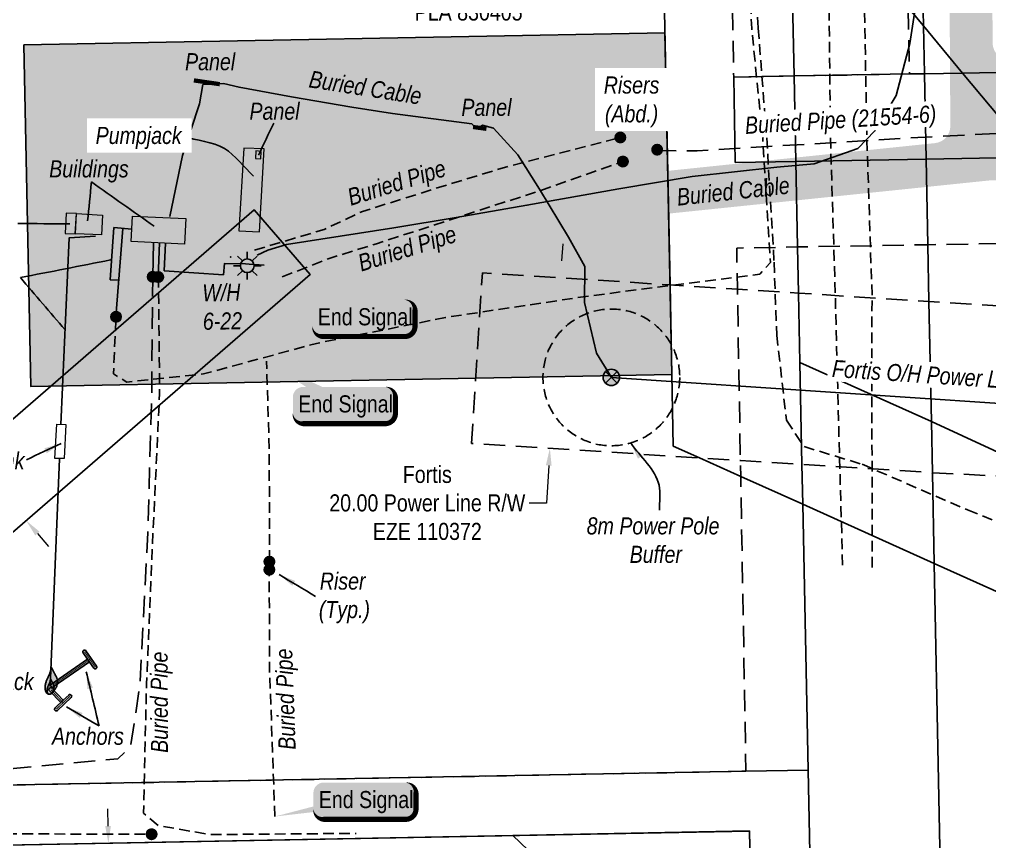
# Model space of a CAD drawing. Extents: x 586920 to 597578, y 5899013 to 5902730.
# Drawn here: x 596276 to 596843, y 5899447 to 5899928 of the extents above; entities that cross this region are included whole.
import ezdxf

# ---------------------------------------------------------------- set-up
doc = ezdxf.new("R2010")
doc.units = 0
doc.header["$LTSCALE"] = 5
doc.header["$PDSIZE"] = 0.5
for name, pattern in [('foc-ACCESSROAD', [3.75, 2.5, -1.25]), ('foc-FLOWLINE', [3.75, 2.5, -1.25]), ('foc-TIELINE', [1.875, 1.25, -0.625]), ('UG_PIPE', [1.875, 1.25, -0.625])]:
    doc.linetypes.add(name, pattern=pattern)
doc.layers.get('Defpoints').update_dxf_attribs({"color": 9})
for name, color, linetype in [('AS-CABLE', 224, 'foc-CABLE'), ('AS-PIPE-AG', 44, 'Continuous'), ('AS-PIPE-UG', 44, 'UG_PIPE'), ('AS-PIPE-UG RED', 10, 'UG_PIPE'), ('AS-PIPE-UG-T', 44, 'Continuous'), ('AS-POWER', 104, 'foc-POWER'), ('AS-POWER-EXISTING-ANC', 72, 'Continuous'), ('AS-POWER-EXISTING-PP', 72, 'Continuous'), ('AS-POWER-T', 104, 'Continuous'), ('AS-ROADS', 254, 'Continuous'), ('AS-SYMBOL', 7, 'Continuous'), ('AS-TELEPHONE', 224, 'foc-TEL'), ('AS-TELEPHONE-T', 224, 'Continuous'), ('C-RW', 13, 'Continuous'), ('C-WS', 13, 'foc-ACCESSROAD'), ('C-WS-S', 13, 'Continuous'), ('F-EZE', 190, 'foc-FLOWLINE'), ('F-RW', 190, 'Continuous'), ('P-BUFFER-PURPLE', 187, 'foc-TIELINE'), ('P-BUFFER-PURPLE-T', 187, 'Continuous'), ('P-WORKAREA', 113, 'Continuous'), ('P-WORKAREA-H', 111, 'Continuous')]:
    doc.layers.add(name, color=color, linetype=linetype)
for name, color, linetype, lineweight in [('AS-GENERAL', 48, 'Continuous', 18), ('C-RW-T', 13, 'Continuous', 9), ('C-WS-T', 13, 'Continuous', 9), ('F-EZE-T', 190, 'Continuous', 9), ('F-RW-T', 190, 'Continuous', 9), ('T-TEXT', 48, 'Continuous', 18)]:
    doc.layers.add(name, color=color, linetype=linetype, lineweight=lineweight)
doc.layers.add('oil_and_gas_wells_pt', color=7, linetype='Continuous', plot=False)
doc.styles.add('80', font='ARIALN.TTF', dxfattribs={"height": 10})
doc.styles.add('80CG', font='ARIALN.TTF', dxfattribs={"height": 10})
doc.styles.add('80L', font='ARIALN.TTF', dxfattribs={"height": 10})
doc.styles.add('foc-LtypeFont', font='ARIALN.TTF', dxfattribs={"height": 7.35})
doc.styles.add('MtXpl_Arial_Narrow', font='ARIALNI.TTF')
doc.linetypes.add('foc-CABLE', pattern='A,2,-1,["C",foc-LtypeFont,S=0.2,R=0,X=-0.625,Y=-0.75],-1.24,8', length=12.24)
doc.linetypes.add('foc-POWER', pattern='A,6,-1,["P",foc-LtypeFont,S=0.2,R=0,X=-0.625,Y=-0.75],-1.24,4', length=12.24)
doc.linetypes.add('foc-TEL', pattern='A,2,-1,["T",foc-LtypeFont,S=0.2,R=0,X=-0.425,Y=-0.75],-1.24,8', length=12.24)
doc.dimstyles.new('Compass 5 000', dxfattribs={"dimscale": 5, "dimtxt": 9, "dimasz": 2, "dimexe": 0.2, "dimexo": 0.0625, "dimgap": 0.5, "dimtad": 0, "dimtih": 1, "dimtoh": 1, "dimzin": 0, "dimdsep": 46, "dimtxsty": '80CG', "dimcen": 0.1, "dimse1": 1, "dimse2": 1, "dimclrd": 256, "dimclrt": 256, "dimaunit": 1, "dimadec": 4, "dimazin": 0, "dimtfac": 0.06, "dimtofl": 0, "dimtmove": 0, "dimatfit": 1, "dimfxl": 0.2, "dimtolj": 1, "dimtzin": 0, "dimlwd": -1, "dimarcsym": 0})

# ---------------------------------------------------------------- blocks, each defined once
blk = doc.blocks.new('*D519')
at = {"layer": 'C-RW-T', "transparency": 16777216}
for p, q in [((596233.55, 5899688.29), (596223.55, 5899688.29)), ((596240.49, 5899680.28), (596233.55, 5899688.29)), ((596286.35, 5899627.4), (596292.9, 5899619.84))]:
    blk.add_line(p, q, dxfattribs=at)
for points in [[(596241.75, 5899681.38), (596239.23, 5899679.19), (596247.04, 5899672.73)], [(596287.61, 5899628.49), (596285.09, 5899626.31), (596279.8, 5899634.95)]]:
    blk.add_solid(points, dxfattribs=at)
at = {"layer": 'Defpoints', "color": 0, "transparency": 16777216}
for p in [(596279.8, 5899634.95), (596183.94, 5899618.02), (596216.7, 5899580.24)]:
    blk.add_point(p, dxfattribs=at)
at = {"layer": 'C-RW-T', "transparency": 16777216, "insert": (596184.46, 5899688.29), "char_height": 10, "attachment_point": 5, "style": '80CG'}
blk.add_mtext('\\A1;Obsidian\\P10.00 P/L R/W\\PPLA 065313', dxfattribs=at)
blk = doc.blocks.new('*D521')
at = {"layer": 'C-RW-T', "transparency": 16777216}
for p, q in [((596737.26, 5899960.64), (596747.26, 5899960.85)), ((596642.44, 5899958.73), (596577.52, 5899957.43))]:
    blk.add_line(p, q, dxfattribs=at)
for points in [[(596642.41, 5899960.4), (596642.48, 5899957.07), (596652.44, 5899958.94)], [(596737.23, 5899962.31), (596737.3, 5899958.98), (596727.27, 5899960.44)]]:
    blk.add_solid(points, dxfattribs=at)
at = {"layer": 'Defpoints', "color": 0, "transparency": 16777216}
for p in [(596652.14, 5899974), (596726.96, 5899975.51), (596652.44, 5899958.94)]:
    blk.add_point(p, dxfattribs=at)
at = {"layer": 'C-RW-T', "transparency": 16777216, "insert": (596538.44, 5899957.43), "char_height": 10, "attachment_point": 5, "style": '80CG'}
blk.add_mtext('\\A1;Obsidian\\P15.00 P/L R/W\\PPlan 872 0710\\PPLA 830405', dxfattribs=at)
blk = doc.blocks.new('*D523')
at = {"layer": 'Defpoints', "color": 0, "transparency": 16777216}
for p in [(596589.75, 5899777.12), (596592.34, 5899776.95), (596583.34, 5899677.4)]:
    blk.add_point(p, dxfattribs=at)
at = {"layer": 'F-EZE-T', "transparency": 16777216}
for p, q in [((596592.98, 5899786.93), (596593.62, 5899796.91)), ((596585.29, 5899667.25), (596583.88, 5899645.26)), ((596583.88, 5899645.26), (596573.88, 5899645.26))]:
    blk.add_line(p, q, dxfattribs=at)
for points in [[(596591.32, 5899787.04), (596594.65, 5899786.83), (596592.34, 5899776.95)], [(596583.63, 5899667.36), (596586.96, 5899667.14), (596585.93, 5899677.23)]]:
    blk.add_solid(points, dxfattribs=at)
at = {"layer": 'F-EZE-T', "transparency": 16777216, "insert": (596514.29, 5899645.26), "char_height": 10, "attachment_point": 5, "style": '80CG'}
blk.add_mtext('\\A1;Fortis\\P20.00 Power Line R/W\\PEZE 110372', dxfattribs=at)
blk = doc.blocks.new('*D525')
at = {"layer": 'Defpoints', "color": 0, "transparency": 16777216}
for p in [(596327.84, 5899446.3), (596331.95, 5899446.38), (596333.66, 5899356.69)]:
    blk.add_point(p, dxfattribs=at)
at = {"layer": 'F-RW-T', "transparency": 16777216}
for p, q in [((596327.65, 5899456.3), (596327.46, 5899466.3)), ((596329.74, 5899346.62), (596330.6, 5899301.22)), ((596330.6, 5899301.22), (596340.6, 5899301.22))]:
    blk.add_line(p, q, dxfattribs=at)
for points in [[(596329.32, 5899456.33), (596325.99, 5899456.27), (596327.84, 5899446.3)], [(596331.4, 5899346.65), (596328.07, 5899346.59), (596329.55, 5899356.62)]]:
    blk.add_solid(points, dxfattribs=at)
at = {"layer": 'F-RW-T', "transparency": 16777216, "insert": (596379.68, 5899301.22), "char_height": 10, "attachment_point": 5, "style": '80CG'}
blk.add_mtext('\\A1;Mancal\\P18.00 P/L R/W\\PPLA 200331', dxfattribs=at)
blk = doc.blocks.new('*U548')
h = blk.add_hatch(color=255)
edge = h.paths.add_edge_path()
edge.add_line((-24, -11.5), (24, -11.5))
edge.add_arc((24, -5.5), 6, 270, 360)
edge.add_line((30, -5.5), (30, 4))
edge.add_arc((24, 4), 6, 0, 90)
edge.add_line((24, 10), (-24, 10))
edge.add_arc((-24, 4), 6, 90, 180)
edge.add_line((-30, 4), (-30, -5.5))
edge.add_arc((-24, -5.5), 6, 180, 270)
at = {"color": 1, "flags": 128}
for points in [[(-45.45, 25.1, 0, 7.5, 0), (0, 0, 0, 0, 0)], [(19.63, -0.41, 0, 7.5, 0), (0, 0, 0, 0, 0)]]:
    blk.add_lwpolyline(points, format="xyseb", dxfattribs=at)
blk.add_lwpolyline([(-24, -11.5, 3, 3, 0), (24, -11.5, 3, 3, 0.414214), (30, -5.5, 3, 3, 0), (30, 4, 3, 0, 0.414214), (24, 10, 0, 0, 0), (-24, 10, 0, 0, 0.414214), (-30, 4, 0, 0, 0), (-30, -5.5, 0, 3, 0.414214)], format="xyseb", close=True, dxfattribs=at)
at = {"color": 1, "style": '80'}
blk.add_attdef('ENTER_TEXT_001', (-26.85, -4.92), '', height=10, dxfattribs=at)
blk = doc.blocks.new('RISER')
h = blk.add_hatch(color=255)
h.dxf.hatch_style = 1
edge = h.paths.add_edge_path()
edge.add_arc((0, 0), 0.7, 0, 360)
blk.add_hatch(color=48).paths.add_polyline_path([(0.58, -0.15), (-0.58, -0.15, 0.774597)])
at = {"color": 48}
blk.add_line((-0.58, -0.15), (0.58, -0.15), dxfattribs=at)
blk.add_circle((0, 0), 0.6, dxfattribs=at)
blk = doc.blocks.new('*U547')
h = blk.add_hatch(color=255)
h.dxf.hatch_style = 1
edge = h.paths.add_edge_path()
edge.add_arc((-4.39, -3.04), 0.2, 124.7171, 304.7171, ccw=False)
edge.add_line((-4.5, -2.88), (-0.28, 0.05))
edge.add_line((-0.28, 0.05), (-0.05, -0.28))
edge.add_line((-0.05, -0.28), (-4.28, -3.21))
h = blk.add_hatch(color=255)
h.dxf.hatch_style = 1
edge = h.paths.add_edge_path()
edge.add_arc((0.63, -0.9), 0.2, -145.2829, 34.7171, ccw=False)
edge.add_line((0.46, -1.02), (-0.28, 0.05))
edge.add_line((-0.28, 0.05), (-0.79, 0.79))
edge.add_arc((-0.63, 0.9), 0.2, 34.7171, 214.7171, ccw=False)
edge.add_line((-0.46, 1.02), (0.79, -0.79))
at = {"color": 255, "flags": 128}
blk.add_lwpolyline([(-4.28, -3.21, -1), (-4.5, -2.88), (-0.28, 0.05), (-0.05, -0.28)], format="xyb", close=True, dxfattribs=at)
at = {"color": 72, "const_width": 0.1, "flags": 128}
for points in [[(-4.39, -3.04), (0, 0)], [(0.63, -0.9), (-0.63, 0.9)]]:
    blk.add_lwpolyline(points, dxfattribs=at)
at = {"color": 255}
blk.add_lwpolyline([(0.79, -0.79, -1), (0.46, -1.02), (-0.28, 0.05), (-0.79, 0.79, -1), (-0.46, 1.02)], format="xyb", close=True, dxfattribs=at)
blk = doc.blocks.new('*U546')
h = blk.add_hatch(color=255)
h.dxf.hatch_style = 1
edge = h.paths.add_edge_path()
edge.add_arc((-1.46, 1.55), 0.2, 43.2608, 223.2608, ccw=False)
edge.add_line((-1.31, 1.69), (0.01, 0.28))
edge.add_line((0.01, 0.28), (-0.28, 0.01))
edge.add_line((-0.28, 0.01), (-1.61, 1.41))
h = blk.add_hatch(color=255)
h.dxf.hatch_style = 1
edge = h.paths.add_edge_path()
edge.add_arc((-0.8, -0.75), 0.2, 133.2608, 313.2608, ccw=False)
edge.add_line((-0.94, -0.61), (0.01, 0.28))
edge.add_line((0.01, 0.28), (0.66, 0.9))
edge.add_arc((0.8, 0.75), 0.2, -46.7392, 133.2608, ccw=False)
edge.add_line((0.94, 0.61), (-0.66, -0.9))
at = {"color": 255, "flags": 128}
blk.add_lwpolyline([(-1.61, 1.41, -1), (-1.31, 1.69), (0.01, 0.28), (-0.28, 0.01)], format="xyb", close=True, dxfattribs=at)
at = {"color": 72, "const_width": 0.1, "flags": 128}
for points in [[(-1.46, 1.55), (0, 0)], [(-0.8, -0.75), (0.8, 0.75)]]:
    blk.add_lwpolyline(points, dxfattribs=at)
at = {"color": 255}
blk.add_lwpolyline([(-0.66, -0.9, -1), (-0.94, -0.61), (0.01, 0.28), (0.66, 0.9, -1), (0.94, 0.61)], format="xyb", close=True, dxfattribs=at)
blk = doc.blocks.new('GAS')
h = blk.add_hatch(color=255)
h.dxf.hatch_style = 1
edge = h.paths.add_edge_path()
edge.add_arc((0, 0), 0.9, 0, 360)
for p, q in [((-0.57, 0.57), (-1.14, 1.14)), ((0, 0.81), (0, 1.62)), ((0.57, 0.57), (1.14, 1.14)), ((-0.81, 0), (-1.62, 0)), ((1.62, 0), (0.81, 0)), ((-0.57, -0.57), (-1.14, -1.14)), ((0, -0.81), (0, -1.62)), ((1.14, -1.14), (0.57, -0.57))]:
    blk.add_line(p, q)
blk.add_circle((0, 0), 0.8)
blk = doc.blocks.new('FLARE')
h = blk.add_hatch(color=255)
h.dxf.hatch_style = 1
h.paths.add_polyline_path([(0.16, 2.41, 0.114147), (0.13, 2.43), (0.11, 2.44, 0.261551), (0.01, 2.42), (0, 2.41, 0.131268), (-0.03, 2.37), (-0.04, 2.35, 0.041497), (-0.05, 2.33), (-0.05, 2.29, 0.015174), (-0.05, 2.29), (-0.06, 2.24, 0.004376), (-0.06, 2.24), (-0.07, 2.18), (-0.08, 2.11), (-0.09, 2.05), (-0.1, 1.98), (-0.12, 1.91), (-0.14, 1.83), (-0.17, 1.76), (-0.19, 1.68), (-0.22, 1.61), (-0.26, 1.53), (-0.29, 1.46), (-0.32, 1.39), (-0.36, 1.32), (-0.39, 1.25, 0.000505), (-0.39, 1.25), (-0.43, 1.18, 0.002398), (-0.43, 1.18), (-0.46, 1.1, 0.004177), (-0.46, 1.1), (-0.5, 1.03, 0.005735), (-0.5, 1.03), (-0.53, 0.95, 0.006994), (-0.53, 0.95), (-0.56, 0.87, 0.00791), (-0.57, 0.87), (-0.6, 0.78, 0.008323), (-0.6, 0.78), (-0.63, 0.69, 0.008095), (-0.63, 0.68), (-0.66, 0.59, 0.008067), (-0.66, 0.59), (-0.68, 0.49, 0.008387), (-0.68, 0.49), (-0.7, 0.39, 0.009056), (-0.71, 0.38), (-0.72, 0.28, 0.010123), (-0.72, 0.28), (-0.74, 0.18, 0.011689), (-0.74, 0.18), (-0.75, 0.08, 0.013925), (-0.75, 0.08), (-0.75, -0.02, 0.016488), (-0.75, -0.02), (-0.75, -0.11, 0.017255), (-0.75, -0.12), (-0.74, -0.2, 0.01735), (-0.74, -0.2), (-0.73, -0.28, 0.017311), (-0.73, -0.29), (-0.71, -0.36, 0.01715), (-0.71, -0.36), (-0.69, -0.43, 0.016886), (-0.69, -0.44), (-0.66, -0.5, 0.016546), (-0.66, -0.5), (-0.63, -0.56, 0.016164), (-0.63, -0.56), (-0.6, -0.61, 0.016329), (-0.6, -0.62), (-0.57, -0.66, 0.018828), (-0.57, -0.67), (-0.54, -0.71, 0.022087), (-0.53, -0.71), (-0.5, -0.75, 0.025345), (-0.49, -0.76), (-0.46, -0.78, 0.028234), (-0.45, -0.79), (-0.42, -0.82, 0.030298), (-0.41, -0.82), (-0.37, -0.84, 0.031129), (-0.36, -0.85), (-0.32, -0.86, 0.030544), (-0.31, -0.87), (-0.27, -0.88, 0.028465), (-0.26, -0.88), (-0.22, -0.89, 0.025311), (-0.21, -0.89), (-0.16, -0.89, 0.02283), (-0.15, -0.89), (-0.11, -0.89, 0.021226), (-0.1, -0.89), (-0.05, -0.88, 0.020401), (-0.04, -0.88), (0, -0.87, 0.020299), (0.01, -0.87), (0.05, -0.85, 0.020911), (0.06, -0.85), (0.11, -0.83, 0.022277), (0.11, -0.83), (0.15, -0.81, 0.023712), (0.16, -0.8), (0.2, -0.78, 0.022408), (0.21, -0.78), (0.24, -0.75, 0.01993), (0.25, -0.74), (0.28, -0.72, 0.017146), (0.28, -0.71), (0.31, -0.68, 0.014211), (0.32, -0.68), (0.35, -0.64, 0.011221), (0.35, -0.64), (0.37, -0.61, 0.008212), (0.38, -0.61), (0.4, -0.57, 0.005172), (0.4, -0.57), (0.42, -0.54, 0.002523), (0.43, -0.54), (0.45, -0.5, 0.001671), (0.45, -0.5), (0.47, -0.47, 0.001229), (0.47, -0.47), (0.49, -0.44, 0.00075), (0.49, -0.44), (0.51, -0.41, 0.00026), (0.51, -0.41), (0.54, -0.37), (0.56, -0.34), (0.58, -0.3), (0.61, -0.27), (0.63, -0.23, 0.001311), (0.63, -0.23), (0.66, -0.19, 0.003726), (0.66, -0.19), (0.69, -0.15, 0.006065), (0.69, -0.14), (0.72, -0.1, 0.008452), (0.72, -0.1), (0.74, -0.05, 0.010991), (0.75, -0.05), (0.77, 0, 0.013767), (0.77, 0), (0.79, 0.05, 0.016839), (0.8, 0.05), (0.81, 0.1, 0.019104), (0.82, 0.11), (0.83, 0.15, 0.016987), (0.83, 0.16), (0.84, 0.21, 0.013636), (0.84, 0.21), (0.85, 0.26, 0.010244), (0.85, 0.27), (0.86, 0.31, 0.006846), (0.86, 0.32), (0.86, 0.37, 0.003419), (0.86, 0.37), (0.86, 0.41), (0.87, 0.46), (0.87, 0.5), (0.88, 0.54), (0.88, 0.59), (0.89, 0.63, 0.001278), (0.89, 0.63), (0.89, 0.67, 0.004735), (0.89, 0.67), (0.9, 0.71, 0.008354), (0.9, 0.72), (0.9, 0.76, 0.012059), (0.9, 0.76), (0.9, 0.8, 0.015712), (0.9, 0.81), (0.9, 0.85, 0.018457), (0.9, 0.85), (0.9, 0.89, 0.018102), (0.9, 0.9), (0.89, 0.94, 0.016533), (0.89, 0.95), (0.88, 0.99, 0.014576), (0.88, 0.99), (0.87, 1.03, 0.012435), (0.86, 1.04), (0.85, 1.08, 0.010283), (0.85, 1.09), (0.83, 1.13, 0.00824), (0.83, 1.13), (0.81, 1.18, 0.00638), (0.81, 1.18), (0.78, 1.23, 0.004735), (0.78, 1.23), (0.76, 1.29, 0.003388), (0.75, 1.29), (0.73, 1.34, 0.002345), (0.73, 1.34), (0.7, 1.4, 0.001492), (0.7, 1.4), (0.67, 1.46, 0.000746), (0.67, 1.46), (0.63, 1.51), (0.6, 1.57), (0.57, 1.62), (0.55, 1.68), (0.52, 1.73), (0.49, 1.78), (0.47, 1.83), (0.45, 1.87), (0.42, 1.92), (0.4, 1.97), (0.38, 2.02), (0.35, 2.08, 0.000332), (0.35, 2.08), (0.33, 2.13, 0.001849), (0.33, 2.13), (0.3, 2.19, 0.0038), (0.3, 2.19), (0.27, 2.24, 0.006473), (0.27, 2.24), (0.25, 2.29, 0.010865), (0.24, 2.3), (0.22, 2.34, 0.019524), (0.22, 2.34), (0.19, 2.38, 0.041077), (0.18, 2.39)])
at = {"color": 48, "flags": 128}
for points in [[(0.11, -0.72), (0.07, -0.74), (0.03, -0.76), (-0.02, -0.77), (-0.07, -0.78), (-0.11, -0.79), (-0.16, -0.79), (-0.2, -0.79), (-0.25, -0.78), (-0.29, -0.77), (-0.32, -0.76), (-0.36, -0.74), (-0.4, -0.71), (-0.43, -0.68), (-0.46, -0.65), (-0.49, -0.61), (-0.52, -0.56), (-0.54, -0.51), (-0.57, -0.46), (-0.59, -0.4), (-0.61, -0.33), (-0.63, -0.26), (-0.64, -0.19), (-0.65, -0.11), (-0.65, -0.02), (-0.65, 0.07), (-0.64, 0.17), (-0.63, 0.27), (-0.61, 0.36), (-0.58, 0.46), (-0.56, 0.56), (-0.53, 0.66), (-0.5, 0.75), (-0.47, 0.83), (-0.44, 0.91), (-0.41, 0.99), (-0.37, 1.06), (-0.34, 1.13), (-0.3, 1.2), (-0.27, 1.27), (-0.23, 1.34), (-0.2, 1.42), (-0.16, 1.49), (-0.13, 1.57), (-0.1, 1.65), (-0.07, 1.73), (-0.04, 1.8), (-0.02, 1.88), (0, 1.96), (0.01, 2.03), (0.02, 2.1), (0.03, 2.17), (0.04, 2.22), (0.05, 2.27), (0.05, 2.31), (0.06, 2.34), (0.08, 2.35), (0.09, 2.34), (0.11, 2.32), (0.13, 2.29), (0.16, 2.25), (0.18, 2.2), (0.21, 2.14), (0.24, 2.09), (0.26, 2.03), (0.29, 1.98), (0.31, 1.93), (0.33, 1.88), (0.36, 1.83), (0.38, 1.78), (0.41, 1.73), (0.43, 1.68), (0.46, 1.63), (0.49, 1.58), (0.52, 1.52), (0.55, 1.47), (0.58, 1.41), (0.61, 1.35), (0.64, 1.3), (0.67, 1.24), (0.69, 1.19), (0.72, 1.14), (0.74, 1.09), (0.75, 1.05), (0.77, 1), (0.78, 0.96), (0.79, 0.92), (0.8, 0.88), (0.8, 0.84), (0.8, 0.8), (0.8, 0.76), (0.8, 0.72), (0.79, 0.68), (0.79, 0.64), (0.78, 0.6), (0.78, 0.56), (0.77, 0.51), (0.77, 0.47), (0.76, 0.42), (0.76, 0.37), (0.76, 0.33), (0.75, 0.28), (0.74, 0.23), (0.73, 0.18), (0.72, 0.13), (0.7, 0.09), (0.68, 0.04), (0.66, 0), (0.63, -0.05), (0.61, -0.09), (0.58, -0.13), (0.55, -0.17), (0.53, -0.21), (0.5, -0.25), (0.48, -0.28), (0.45, -0.32), (0.43, -0.35), (0.41, -0.38), (0.39, -0.42), (0.37, -0.45), (0.34, -0.48), (0.32, -0.51), (0.3, -0.55), (0.27, -0.58), (0.24, -0.61), (0.21, -0.64), (0.18, -0.67), (0.15, -0.7)], [(0.02, -0.75), (-0.01, -0.76), (-0.03, -0.77), (-0.05, -0.78), (-0.08, -0.78), (-0.11, -0.79), (-0.13, -0.79), (-0.16, -0.79), (-0.18, -0.78), (-0.2, -0.78), (-0.23, -0.77), (-0.25, -0.76), (-0.26, -0.74), (-0.28, -0.73), (-0.3, -0.71), (-0.32, -0.69), (-0.33, -0.66), (-0.35, -0.63), (-0.36, -0.6), (-0.37, -0.57), (-0.39, -0.53), (-0.4, -0.49), (-0.4, -0.45), (-0.41, -0.41), (-0.41, -0.36), (-0.41, -0.31), (-0.4, -0.25), (-0.39, -0.2), (-0.38, -0.14), (-0.37, -0.09), (-0.36, -0.03), (-0.34, 0.02), (-0.32, 0.07), (-0.31, 0.12), (-0.29, 0.16), (-0.27, 0.21), (-0.25, 0.25), (-0.23, 0.29), (-0.21, 0.33), (-0.19, 0.37), (-0.17, 0.41), (-0.15, 0.45), (-0.14, 0.49), (-0.12, 0.53), (-0.1, 0.58), (-0.08, 0.62), (-0.07, 0.66), (-0.06, 0.71), (-0.05, 0.75), (-0.04, 0.79), (-0.03, 0.83), (-0.03, 0.87), (-0.02, 0.9), (-0.02, 0.93), (-0.01, 0.95), (-0.01, 0.96), (0, 0.97), (0.01, 0.96), (0.02, 0.95), (0.03, 0.94), (0.04, 0.91), (0.06, 0.88), (0.07, 0.86), (0.09, 0.82), (0.1, 0.79), (0.12, 0.76), (0.13, 0.74), (0.14, 0.71), (0.16, 0.68), (0.17, 0.65), (0.18, 0.63), (0.2, 0.6), (0.21, 0.57), (0.23, 0.54), (0.25, 0.51), (0.26, 0.47), (0.28, 0.44), (0.3, 0.41), (0.31, 0.38), (0.33, 0.35), (0.34, 0.32), (0.36, 0.29), (0.37, 0.27), (0.38, 0.24), (0.39, 0.22), (0.39, 0.19), (0.4, 0.17), (0.4, 0.15), (0.41, 0.13), (0.41, 0.1), (0.41, 0.08), (0.4, 0.06), (0.4, 0.04), (0.4, 0.01), (0.39, -0.01), (0.39, -0.03), (0.39, -0.06), (0.39, -0.08), (0.38, -0.11), (0.38, -0.14), (0.38, -0.16), (0.38, -0.19), (0.37, -0.22), (0.37, -0.24), (0.36, -0.27), (0.35, -0.3), (0.34, -0.32), (0.32, -0.35), (0.31, -0.37), (0.3, -0.4), (0.28, -0.42), (0.27, -0.44), (0.25, -0.46), (0.24, -0.48), (0.22, -0.5), (0.21, -0.52), (0.2, -0.54), (0.19, -0.56), (0.17, -0.58), (0.16, -0.6), (0.15, -0.61), (0.14, -0.63), (0.12, -0.65), (0.11, -0.67), (0.09, -0.69), (0.08, -0.7), (0.06, -0.72), (0.04, -0.74)]]:
    blk.add_lwpolyline(points, close=True, dxfattribs=at)
blk = doc.blocks.new('*U549')
h = blk.add_hatch(color=255)
edge = h.paths.add_edge_path()
edge.add_line((-24, -11.5), (24, -11.5))
edge.add_arc((24, -5.5), 6, 270, 360)
edge.add_line((30, -5.5), (30, 4))
edge.add_arc((24, 4), 6, 0, 90)
edge.add_line((24, 10), (-24, 10))
edge.add_arc((-24, 4), 6, 90, 180)
edge.add_line((-30, 4), (-30, -5.5))
edge.add_arc((-24, -5.5), 6, 180, 270)
at = {"color": 1, "flags": 128}
blk.add_lwpolyline([(-24, -11.5, 3, 3, 0), (24, -11.5, 3, 3, 0.414214), (30, -5.5, 3, 3, 0), (30, 4, 3, 0, 0.414214), (24, 10, 0, 0, 0), (-24, 10, 0, 0, 0.414214), (-30, 4, 0, 0, 0), (-30, -5.5, 0, 3, 0.414214)], format="xyseb", close=True, dxfattribs=at)
for points in [[(-52.57, -9.86, 0, 7.5, 0), (0, 0, 0, 0, 0)], [(19.63, -0.41, 0, 7.5, 0), (0, 0, 0, 0, 0)]]:
    blk.add_lwpolyline(points, format="xyseb", dxfattribs=at)
at = {"color": 1, "style": '80'}
blk.add_attdef('ENTER_TEXT_001', (-26.85, -4.92), '', height=10, dxfattribs=at)
blk = doc.blocks.new('*U550')
h = blk.add_hatch(color=255)
edge = h.paths.add_edge_path()
edge.add_line((-24, -11.5), (24, -11.5))
edge.add_arc((24, -5.5), 6, 270, 360)
edge.add_line((30, -5.5), (30, 4))
edge.add_arc((24, 4), 6, 0, 90)
edge.add_line((24, 10), (-24, 10))
edge.add_arc((-24, 4), 6, 90, 180)
edge.add_line((-30, 4), (-30, -5.5))
edge.add_arc((-24, -5.5), 6, 180, 270)
at = {"color": 1, "flags": 128}
for points in [[(-47.61, 23.39, 0, 7.5, 0), (0, 0, 0, 0, 0)], [(19.63, -0.41, 0, 7.5, 0), (0, 0, 0, 0, 0)]]:
    blk.add_lwpolyline(points, format="xyseb", dxfattribs=at)
blk.add_lwpolyline([(-24, -11.5, 3, 3, 0), (24, -11.5, 3, 3, 0.414214), (30, -5.5, 3, 3, 0), (30, 4, 3, 0, 0.414214), (24, 10, 0, 0, 0), (-24, 10, 0, 0, 0.414214), (-30, 4, 0, 0, 0), (-30, -5.5, 0, 3, 0.414214)], format="xyseb", close=True, dxfattribs=at)
at = {"color": 1, "style": '80'}
blk.add_attdef('ENTER_TEXT_001', (-26.85, -4.92), '', height=10, dxfattribs=at)
blk = doc.blocks.new('POWERPOLE')
h = blk.add_hatch(color=255)
edge = h.paths.add_edge_path()
edge.add_arc((0, 0), 0.96, 0, 360)
at = {"linetype": 'Continuous'}
for p, q in [((0.68, -0.68), (-0.68, 0.68)), ((-0.68, -0.68), (0.68, 0.68))]:
    blk.add_line(p, q, dxfattribs=at)
blk.add_circle((0, 0), 0.96, dxfattribs=at)

msp = doc.modelspace()

# ---------------------------------------------------------------- hatches: boundary and pattern name
at = {"layer": 'AS-ROADS'}
h = msp.add_hatch(color=256, dxfattribs=at)
h.dxf.hatch_style = 1
edge = h.paths.add_edge_path()
edge.add_line((596844.781, 5899914.396), (596843.017, 5900220.846))
edge.add_line((596843.017, 5900220.846), (596818.017, 5900220.702))
edge.add_line((596818.017, 5900220.702), (596820.061, 5899865.777))
edge.add_arc((596810.061, 5899865.72), 10, -84.07316, 0.3299, ccw=False)
edge.add_line((596811.093, 5899855.773), (596632.914, 5899837.276))
edge.add_line((596632.914, 5899837.276), (596487.873, 5899858.105))
edge.add_line((596487.873, 5899858.105), (596458.623, 5899872.093))
edge.add_arc((596454.349, 5899869.498), 5, 31.25506, 182.1368)
edge.add_line((596449.352, 5899869.312), (596452.963, 5899772.526))
edge.add_arc((596457.96, 5899772.712), 5, 182.1368, 278.03885)
edge.add_line((596458.659, 5899767.761), (596509.446, 5899774.934))
edge.add_arc((596508.747, 5899779.885), 5, 278.03885, 295.65604)
edge.add_line((596510.911, 5899775.378), (596585.639, 5899811.271))
edge.add_line((596585.639, 5899811.271), (596633.443, 5899812.281))
edge.add_line((596633.443, 5899812.281), (596843.781, 5899834.033))
edge.add_arc((596844.81, 5899824.086), 10, 79.18335, 95.90407, ccw=False)
edge.add_line((596846.686, 5899833.908), (596875.493, 5899828.404))
edge.add_arc((596873.616, 5899818.582), 10, 63.82604, 79.18335, ccw=False)
edge.add_line((596878.027, 5899827.557), (596901.066, 5899816.233))
edge.add_arc((596896.655, 5899807.258), 10, 46.21795, 63.82604, ccw=False)
edge.add_line((596903.574, 5899814.478), (597271.256, 5899462.105))
edge.add_line((597271.256, 5899462.105), (597297.057, 5899448.138))
edge.add_line((597297.057, 5899448.138), (597354.033, 5899425.577))
edge.add_line((597354.033, 5899425.577), (597401.334, 5899414.833))
edge.add_line((597401.334, 5899414.833), (597432.51, 5899408.387))
edge.add_line((597432.51, 5899408.387), (597466.91, 5899407.313))
edge.add_line((597466.91, 5899407.313), (597577.805, 5899407.218))
edge.add_line((597577.805, 5899407.218), (597577.826, 5899432.218))
edge.add_line((597577.826, 5899432.218), (597467.311, 5899432.313))
edge.add_line((597467.311, 5899432.313), (597435.453, 5899433.308))
edge.add_line((597435.453, 5899433.308), (597406.634, 5899439.266))
edge.add_line((597406.634, 5899439.266), (597361.447, 5899449.53))
edge.add_line((597361.447, 5899449.53), (597307.647, 5899470.833))
edge.add_line((597307.647, 5899470.833), (597287.156, 5899481.926))
edge.add_arc((597291.916, 5899490.72), 10, 228.15514, 241.57206, ccw=False)
edge.add_line((597285.245, 5899483.271), (597263.997, 5899502.299))
edge.add_line((597263.997, 5899502.299), (597220.522, 5899540.448))
edge.add_arc((597227.117, 5899547.965), 10, 216.84055, 228.73301, ccw=False)
edge.add_line((597219.114, 5899541.969), (597180.961, 5899592.894))
edge.add_line((597180.961, 5899592.894), (597160.914, 5899621.694))
edge.add_arc((597169.122, 5899627.407), 10, 202.56758, 214.84122, ccw=False)
edge.add_arc((597169.122, 5899627.407), 10, 185.27717, 202.56758, ccw=False)
edge.add_line((597159.164, 5899626.487), (597155.461, 5899666.579))
edge.add_arc((597165.418, 5899667.499), 10, 173.40076, 185.27717, ccw=False)
edge.add_line((597155.485, 5899668.648), (597165.854, 5899758.28))
edge.add_line((597165.854, 5899758.28), (597235.132, 5900226.534))
edge.add_line((597235.132, 5900226.534), (597210.401, 5900230.193))
edge.add_line((597210.401, 5900230.193), (597141.123, 5899761.939))
edge.add_line((597141.123, 5899761.939), (597137.407, 5899737.795))
edge.add_arc((597127.523, 5899739.317), 10, 335.54255, 351.24841, ccw=False)
edge.add_line((597136.626, 5899735.177), (597125.255, 5899710.177))
edge.add_arc((597116.152, 5899714.317), 10, 304.57562, 335.54255, ccw=False)
edge.add_line((597121.827, 5899706.083), (597105.13, 5899694.575))
edge.add_line((597105.13, 5899694.575), (597093.883, 5899690.488))
edge.add_arc((597090.468, 5899699.887), 10, 252.90733, 289.97161, ccw=False)
edge.add_line((597087.528, 5899690.328), (597067.498, 5899696.487))
edge.add_arc((597070.437, 5899706.046), 10, 225.97927, 252.90733, ccw=False)
edge.add_line((597063.488, 5899698.855), (596847.832, 5899907.263))
edge.add_arc((596854.781, 5899914.454), 10, 180.3299, 225.97927, ccw=False)
at = {"layer": 'P-WORKAREA-H'}
h = msp.add_hatch(color=256, dxfattribs=at)
h.dxf.hatch_style = 1
h.paths.add_polyline_path([(596653.236, 5899920.324), (596278.473, 5899913.221), (596282.515, 5899713.352), (596657.278, 5899720.455)])

# ---------------------------------------------------------------- linework, layer by layer
at = {"layer": 'AS-CABLE', "flags": 128}
for points in [[(596414.905, 5899790.254), (596420.995, 5899793.209), (596431.955, 5899796.554), (596494.665, 5899806.159), (596531.215, 5899812.304), (596572.495, 5899819.454), (596626.35, 5899829.064), (596669.195, 5899836.264), (596718.71, 5899841.644), (596740.54, 5899843.744), (596766.045, 5899852.659), (596775.985, 5899862.949), (596788.42, 5899883.629), (596796.42, 5899914.034), (596799.875, 5899936.784), (596803.16, 5900140.334), (596804.173, 5900214.5)], [(596363.835, 5899812.854), (596371.115, 5899848.474), (596381.19, 5899878.809), (596383.08, 5899890.139)], [(596383.08, 5899890.139), (596395.06, 5899890.579), (596404.245, 5899888.459), (596434.97, 5899882.864), (596470.225, 5899876.734), (596493.985, 5899873.024), (596540.225, 5899867.074), (596541.87, 5899865.269)], [(596545.085, 5899865.034), (596546.625, 5899866.249), (596553.015, 5899864.584), (596567.21, 5899848.974), (596579.97, 5899828.819), (596596.8, 5899800.674), (596606.39, 5899783.619), (596606.09, 5899762.554), (596613.255, 5899732.939), (596621.88, 5899718.744)]]:
    msp.add_lwpolyline(points, dxfattribs=at)
at = {"layer": 'AS-GENERAL', "flags": 128}
for points in [[(596406.94, 5899852.799), (596404.135, 5899804.484), (596416.195, 5899803.939), (596419.01, 5899852.344)], [(596417.23, 5899850.894), (596414.125, 5899851.199), (596413.835, 5899846.879), (596416.955, 5899846.664)], [(596309.125, 5899814.594), (596303.205, 5899814.829), (596302.65, 5899802.979), (596308.51, 5899802.744)], [(596324.43, 5899813.649), (596323.805, 5899802.079), (596308.53, 5899802.719), (596309.12, 5899814.619)], [(596373.05, 5899811.754), (596372.325, 5899796.759), (596341.185, 5899798.169), (596341.915, 5899813.089)], [(596297.645, 5899691.374), (596303.025, 5899691.209), (596302.09, 5899671.279), (596296.57, 5899671.229)]]:
    msp.add_lwpolyline(points, close=True, dxfattribs=at)
at = {"layer": 'AS-PIPE-AG', "flags": 128}
for points in [[(596320.235, 5899801.279), (596304.905, 5899800.339), (596300.025, 5899691.239)], [(596334.1, 5899775.544), (596328.98, 5899775.834), (596331.035, 5899806.384), (596341.539, 5899805.398)], [(596332.295, 5899754.169), (596336.257, 5899805.894)], [(596354.21, 5899797.58), (596353.795, 5899777.684)], [(596356.99, 5899777.439), (596357.786, 5899797.418)], [(596361.239, 5899797.261), (596360.475, 5899781.094), (596395.1, 5899778.754), (596395.735, 5899785.454), (596407.985, 5899785.139), (596410.09, 5899785.044), (596418.915, 5899784.309)], [(596299.215, 5899671.144), (596293.83, 5899537.904)], [(596421.98, 5899606.299), (596422.075, 5899610.884)]]:
    msp.add_lwpolyline(points, dxfattribs=at)
at = {"layer": 'AS-PIPE-UG', "flags": 128}
for points in [[(596696.995, 5900068.829), (596701.705, 5899975.914), (596703.945, 5899922.739), (596710.39, 5899858.769), (596714.86, 5899785.939), (596708.65, 5899779.029), (596666.325, 5899773.789), (596606.895, 5899766.094), (596524.965, 5899753.794), (596449.435, 5899738.614), (596383.505, 5899720.794), (596338.63, 5899716.009), (596330.805, 5899720.849), (596332.285, 5899754.204)], [(596757.055, 5899608.954), (596754.68, 5899693.994), (596752.79, 5899767.079), (596749.925, 5899860.489), (596749.14, 5899940.714), (596747.94, 5900054.719)], [(596774.4, 5899607.504), (596774.225, 5899695.654), (596774.265, 5899767.279), (596771.215, 5899860.164), (596769.76, 5899942.689), (596771.51, 5900049.979)], [(596413.245, 5899793.154), (596454.02, 5899805.284), (596476.375, 5899815.794), (596528.47, 5899832.174), (596561.36, 5899842.084), (596627.14, 5899859.054)], [(596429.525, 5899777.499), (596455.31, 5899787.789), (596484.58, 5899796.939), (596578.525, 5899827.424), (596628.52, 5899844.924)], [(596357.095, 5899777.489), (596357.8, 5899709.394), (596353.95, 5899628.179), (596350.16, 5899539.559), (596348.395, 5899463.869), (596356.93, 5899456.614), (596387.035, 5899451.314), (596472.725, 5899452.014)], [(596421.945, 5899611.334), (596421.935, 5899674.284), (596420.245, 5899728.249)], [(596425.14, 5899461.864), (596422.09, 5899547.374), (596421.845, 5899606.269)], [(596083.34, 5899499.079), (596089.155, 5899463.789), (596133.36, 5899455.404), (596178.65, 5899453.084), (596252.49, 5899451.794), (596352.46, 5899451.489)]]:
    msp.add_lwpolyline(points, dxfattribs=at)
at = {"layer": 'AS-PIPE-UG'}
msp.add_lwpolyline([(596699.71, 5900068.754), (596704.465, 5899976.244), (596707.74, 5899922.979), (596712.715, 5899858.829), (596717.015, 5899786.114), (596718.535, 5899743.524), (596724.255, 5899693.719), (596734.52, 5899678.244), (596768.56, 5899667.894), (596830.06, 5899641.209), (596900.445, 5899613.394), (596918.025, 5899588.529)], dxfattribs=at)
at = {"layer": 'AS-PIPE-UG RED', "linetype": 'UG_PIPE', "ltscale": 2, "flags": 128}
for points in [[(596977.79, 5899854.104), (596937.27, 5899857.994), (596876.125, 5899863.039), (596784.455, 5899858.144), (596671.955, 5899851.189), (596648.7, 5899851.459)], [(595933.703, 5899466.746), (596055.345, 5899470.324), (596171.415, 5899480.939), (596251.635, 5899488.079), (596333.325, 5899495.654), (596340.825, 5899502.554), (596346.33, 5899538.969), (596350.915, 5899628.009), (596353.155, 5899708.799), (596353.75, 5899777.324)]]:
    msp.add_lwpolyline(points, dxfattribs=at)
at = {"layer": 'AS-POWER', "flags": 128}
msp.add_lwpolyline([(596621.88, 5899718.744), (597291.262, 5899673.926)], dxfattribs=at)
at = {"layer": 'AS-TELEPHONE', "const_width": 2.499, "flags": 128}
for points in [[(596393, 5899890.249), (596377.835, 5899892.464)], [(596548.845, 5899864.154), (596541.025, 5899865.214)]]:
    msp.add_lwpolyline(points, dxfattribs=at)
at = {"layer": 'C-RW'}
for points in [[(597270.758, 5899329.477), (597265.121, 5899329.367), (597197.104, 5899328.063), (597083.789, 5899325.867), (597027.133, 5899324.753), (596888.125, 5899322.052), (596816.466, 5899320.681), (596740.31, 5899319.195), (596705.301, 5899318.512), (596702.583, 5899453.383), (596123.529, 5899442.463), (596056.341, 5899441.217), (596055.066, 5899506.268), (596043.666, 5900086.287), (596041.436, 5900204.4)], [(596116.493, 5900203.882), (596118.684, 5900087.735), (596078.672, 5900086.951), (596089.501, 5899536.126), (596090.665, 5899476.863), (596097.628, 5899476.996), (596700.536, 5899488.367), (596736.891, 5899489.053), (596739.604, 5899354.212), (596815.761, 5899355.695), (596887.446, 5899357.073), (597007.721, 5899359.409), (597064.378, 5899360.523), (597177.7, 5899362.715), (597245.71, 5899364.023), (597270.758, 5899364.518)], [(597100.15, 5899194.443), (597027.142, 5899324.764), (597007.729, 5899359.42), (596886.504, 5899575.836), (596883.175, 5899577.331), (596810.64, 5899609.959), (596733.757, 5899644.538), (596697.507, 5899660.843), (596673.461, 5899671.657), (596658.087, 5899678.572), (596656.19, 5899772.853), (596650.317, 5900064.528), (596649.638, 5900098.171), (596649.387, 5900110.636), (596647.583, 5900200.217)], [(596722.099, 5900199.702), (596726.024, 5900018.232), (596728.711, 5899895.045), (596729.721, 5899845.076), (596730.687, 5899795.016), (596731.248, 5899768.029), (596732.087, 5899727.498), (596808.97, 5899692.919), (596881.586, 5899659.312), (596883.285, 5899659.143), (596885.871, 5899658.233), (596901.519, 5899651.291), (597064.353, 5899360.594), (597083.759, 5899325.953), (597143.75, 5899218.87)], [(596868.236, 5899847.498), (596805.877, 5899846.408), (596729.721, 5899845.076), (596694.28, 5899844.454), (596693.404, 5899894.426), (596728.711, 5899895.045), (596796.186, 5899896.227), (596804.874, 5899896.378), (596827.261, 5899896.768), (596876.964, 5899897.638)], [(595933.703, 5899489), (596037.296, 5899490.859), (596055.066, 5899506.268), (596089.501, 5899536.126), (596413.103, 5899816.713), (596445.856, 5899778.941), (596097.628, 5899476.996), (596056.341, 5899441.228), (595933.703, 5899439.02)]]:
    msp.add_lwpolyline(points, dxfattribs=at)
at = {"layer": 'C-WS', "flags": 128}
msp.add_lwpolyline([(596889.522, 5900198.547), (596894.866, 5899958.601), (596895.669, 5899933.12), (596896.406, 5899897.978), (596897.427, 5899848.012), (596898.17, 5899811.516), (596898.446, 5899797.949), (596892.399, 5899797.844), (596878.904, 5899797.608), (596806.753, 5899796.35), (596730.64, 5899795.015), (596695.161, 5899794.396), (596695.584, 5899770.321), (596697.343, 5899670.141), (596697.507, 5899660.843), (596700.536, 5899488.367), (596097.628, 5899476.996), (596090.665, 5899476.863), (596089.501, 5899536.126), (596078.672, 5900086.951), (596118.684, 5900087.735), (596599.675, 5900097.189), (596649.638, 5900098.171), (596659.591, 5900098.367), (596689.812, 5900098.96), (596690.474, 5900061.235), (596693.404, 5899894.426), (596728.711, 5899895.045), (596796.186, 5899896.227), (596795.318, 5899935.176), (596792.633, 5900055.745), (596789.436, 5900199.238)], dxfattribs=at)
at = {"layer": 'F-EZE', "flags": 128}
msp.add_lwpolyline([(597270.758, 5899633.639), (597228.509, 5899636.33), (597201.892, 5899638.021), (597151.501, 5899641.23), (597088.205, 5899645.262), (597047.709, 5899647.837), (597016.915, 5899649.799), (596902.352, 5899657.089), (596885.858, 5899658.143), (596881.586, 5899659.312), (596809.571, 5899662.997), (596733.29, 5899667.851), (596697.343, 5899670.141), (596673.461, 5899671.657), (596540.129, 5899680.148), (596546.486, 5899779.901), (596656.19, 5899772.853), (596695.584, 5899770.321), (596731.218, 5899768.029), (596807.465, 5899763.131), (596879.661, 5899758.489), (596916.6, 5899756.116), (596936.956, 5899754.808), (596945.25, 5899754.366), (597016.652, 5899749.684), (597040.835, 5899748.127), (597076.687, 5899745.828), (597091.235, 5899744.896), (597117.89, 5899743.18), (597153.893, 5899740.867), (597173.255, 5899738.337), (597187.312, 5899736.499), (597213.251, 5899733.111), (597270.758, 5899673.272)], dxfattribs=at)
at = {"layer": 'F-RW'}
for points in [[(596041.494, 5900204.4), (596043.754, 5900086.289), (596055.07, 5899506.268), (596056.341, 5899441.214), (596123.529, 5899442.463), (596564.256, 5899450.775), (596702.474, 5899318.586), (596705.3, 5899318.577), (596740.309, 5899319.23), (596762.451, 5899319.656), (596816.465, 5899320.695), (596888.123, 5899322.052)], [(596865.502, 5899850.789), (596827.261, 5899896.768), (596804.311, 5899924.362), (596795.318, 5899935.176), (596733.045, 5900010.049), (596726.233, 5900018.24), (596690.474, 5900061.235), (596659.591, 5900098.367), (596655.867, 5900102.846), (596649.389, 5900110.636), (596574.454, 5900200.721)], [(596742.842, 5899193.45), (596740.31, 5899319.195), (596739.604, 5899354.212), (596736.888, 5899489.053), (596733.757, 5899644.538), (596733.29, 5899667.851), (596732.087, 5899727.498), (596731.244, 5899768.029), (596730.682, 5899795.016), (596729.721, 5899845.076), (596728.711, 5899895.045), (596726.035, 5900018.232), (596722.125, 5900199.702)], [(596798.011, 5900199.178), (596801.679, 5900044.61), (596804.272, 5899924.361), (596804.876, 5899896.378), (596805.877, 5899846.408), (596806.837, 5899796.351), (596807.519, 5899763.132), (596808.97, 5899692.919), (596809.573, 5899662.997), (596810.64, 5899609.959), (596815.761, 5899355.695), (596816.466, 5899320.681), (596819.023, 5899193.662)], [(595933.703, 5899438.954), (595965.952, 5899439.531), (596056.411, 5899441.179), (596123.53, 5899442.42), (596564.256, 5899450.788), (596702.584, 5899453.433), (596705.3, 5899318.57), (596740.309, 5899319.23), (596742.844, 5899193.45)]]:
    msp.add_lwpolyline(points, dxfattribs=at)
at = {"layer": 'oil_and_gas_wells_pt'}
msp.add_point((596399.408, 5899789.109), dxfattribs=at)
at = {"layer": 'P-BUFFER-PURPLE'}
msp.add_circle((596621.88, 5899718.744), 39.982, dxfattribs=at)
at = {"layer": 'P-WORKAREA'}
msp.add_lwpolyline([(596653.236, 5899920.324), (596278.473, 5899913.221), (596282.515, 5899713.352), (596657.278, 5899720.455)], close=True, dxfattribs=at)

# ---------------------------------------------------------------- block references
at = {"xscale": 0.99954694, "yscale": 0.99954694, "zscale": 0.99954694}
for name, p in [('*U550', (596477.116, 5899754.117)), ('*U548', (596465.672, 5899703.157)), ('*U549', (596477.686, 5899471.72))]:
    msp.add_blockref(name, p, dxfattribs=at).add_auto_attribs({'ENTER_TEXT_001': 'End Signal'})
at = {"layer": 'AS-POWER-EXISTING-ANC', "xscale": 4.997734699999998, "yscale": 4.997734699999998, "zscale": 4.997734699999998}
for name, p in [('*U547', (596317.041, 5899553.732)), ('*U546', (596301.376, 5899528.442))]:
    msp.add_blockref(name, p, dxfattribs=at)
at = {"layer": 'AS-POWER-EXISTING-PP', "xscale": 4.997734699999998, "yscale": 4.997734699999998, "zscale": 4.997734699999998}
msp.add_blockref('POWERPOLE', (596621.88, 5899718.744), dxfattribs=at)
at = {"layer": 'AS-SYMBOL', "xscale": 4.997734699999998, "yscale": 4.997734699999998, "zscale": 4.997734699999998}
for name, p in [('RISER', (596648.665, 5899851.934)), ('RISER', (596628.64, 5899845.004)), ('RISER', (596353.72, 5899777.589)), ('RISER', (596357.005, 5899777.449)), ('RISER', (596332.325, 5899754.204)), ('RISER', (596421.99, 5899610.949)), ('RISER', (596421.96, 5899606.254)), ('FLARE', (596294.054, 5899537.35)), ('RISER', (596353.105, 5899451.524))]:
    msp.add_blockref(name, p, dxfattribs=at)
at = {"layer": 'C-WS-S', "xscale": 4.997734699999998, "yscale": 4.997734699999998, "zscale": 4.997734699999998}
msp.add_blockref('GAS', (596409.045, 5899784.009), dxfattribs=at)

# ---------------------------------------------------------------- texts
at = {"layer": 'AS-PIPE-UG-T', "char_height": 10, "width": 68.18468, "attachment_point": 2, "style": '80'}
for insert, rotation in [((596494.83, 5899837.47), 17.45448), ((596500.998, 5899798.975), 17.45448), ((596352.574, 5899528.684), 90.23835), ((596426.319, 5899530.307), 92.04278)]:
    msp.add_mtext('{\\fArial Narrow|b0|i1|c0|p34;Buried Pipe}', dxfattribs=dict(at, insert=insert, rotation=rotation))
at = {"layer": 'AS-POWER-EXISTING-ANC', "insert": (596301.598, 5899513.818), "char_height": 10, "width": 28.56521, "attachment_point": 1, "style": '80'}
msp.add_mtext('\\pi-6.71671;{\\fArial Narrow|b0|i1|c0|p34;Anchors}', dxfattribs=at)
at = {"layer": 'AS-TELEPHONE-T', "char_height": 10, "width": 28.56521, "attachment_point": 1, "style": '80'}
for insert in [(596373.013, 5899908.403), (596534.57, 5899881.722)]:
    msp.add_mtext('\\pi-0.33199;{\\fArial Narrow|b0|i1|c0|p34;Panel}', dxfattribs=dict(at, insert=insert))
at = {"layer": 'AS-TELEPHONE-T', "insert": (596478.861, 5899893.238), "char_height": 10, "width": 73.66867, "attachment_point": 2, "rotation": 351.12523, "style": '80'}
msp.add_mtext('{\\fArial Narrow|b0|i1|c0|p34;Buried Cable}', dxfattribs=at)
at = {"layer": 'AS-TELEPHONE-T', "insert": (596659.657, 5899829.08), "char_height": 10, "width": 66.03452, "attachment_point": 1, "rotation": 6.20109, "style": 'MtXpl_Arial_Narrow', "bg_fill": 1, "box_fill_scale": 1.15, "bg_fill_color": 254, "bg_fill_transparency": 0}
msp.add_mtext('Buried Cable', dxfattribs=at)
at = {"layer": 'C-WS-T', "insert": (596382.672, 5899773.188), "char_height": 10, "width": 27.32374, "attachment_point": 1, "rotation": 1.00064, "style": '80'}
msp.add_mtext('{\\fArial Narrow|b0|i1|c0|p34;W/H\\P6-22}', dxfattribs=at)
at = {"layer": 'T-TEXT', "char_height": 10, "attachment_point": 1, "style": '80'}
for s, insert, width in [('\\pi-0.33199;{\\fArial Narrow|b0|i1|c0|p34;Panel}', (596410.67, 5899879.461), 28.56521), ('\\pi-2.94795;{\\fArial Narrow|b0|i1|c0|p34;Buildings}', (596296.179, 5899845.73), 40.06589), ('\\pi0.76282,t40.76282;{\\fArial Narrow|b0|i1|c0|p34;Tank}', (596252.539, 5899674.983), 26.17776), ('\\pi1.09025;{\\fArial Narrow|b0|i1|c0|p34;Riser \\P\\pi0.53431;(Typ.)}', (596450.355, 5899604.611), 29.34966), ('\\pi0.32626;{\\fArial Narrow|b0|i1|c0|p34;Flare Stack}', (596225.916, 5899545.859), 58.64707)]:
    msp.add_mtext(s, dxfattribs=dict(at, insert=insert, width=width))

# ---------------------------------------------------------------- dimensions: what is measured, and where the dimension line sits
at = {"layer": 'C-RW-T', "color": 6}
for base, p1, p2, angle, text, picture, middle in [((596652.443, 5899958.936), (596726.963, 5899975.507), (596652.14, 5899974), 181.15349, 'Obsidian\\P15.00 P/L R/W\\PPlan 872 0710\\PPLA 830405', '*D521', (596538.439, 5899957.427)), ((596279.798, 5899634.953), (596183.945, 5899618.016), (596216.699, 5899580.241), 310.92829, 'Obsidian\\P10.00 P/L R/W\\PPLA 065313', '*D519', (596184.46, 5899688.295))]:
    dim = msp.add_linear_dim(base=base, p1=p1, p2=p2, angle=angle, text=text, dimstyle='Compass 5 000', dxfattribs=at)
    dim.commit()
    dim.dimension.update_dxf_attribs({"geometry": picture, "text_midpoint": middle, "dimtype": 161})
at = {"layer": 'F-EZE-T', "color": 6}
dim = msp.add_linear_dim(base=(596592.342, 5899776.955), p1=(596583.339, 5899677.396), p2=(596589.746, 5899777.122), angle=86.32391, text='Fortis\\P20.00 Power Line R/W\\PEZE 110372', dimstyle='Compass 5 000', dxfattribs=at)
dim.commit()
dim.dimension.update_dxf_attribs({"geometry": '*D523', "text_midpoint": (596514.287, 5899645.258), "dimtype": 161})
at = {"layer": 'F-RW-T', "color": 6}
dim = msp.add_linear_dim(base=(596327.844, 5899446.3), p1=(596333.656, 5899356.694), p2=(596331.953, 5899446.378), angle=91.08771, text='Mancal\\P18.00 P/L R/W\\PPLA 200331', dimstyle='Compass 5 000', dxfattribs=at)
dim.commit()
dim.dimension.update_dxf_attribs({"geometry": '*D525', "text_midpoint": (596379.685, 5899301.218), "dimtype": 161})

# ---------------------------------------------------------------- leaders
at = {"layer": 'AS-PIPE-AG', "path_type": 1}
for points in [[(596329.013, 5899787.445), (596276.387, 5899777.089)], [(596302.503, 5899746.634), (596276.387, 5899777.089)]]:
    msp.add_leader(points, dimstyle='Compass 5 000', override={"dimgap": 0.5, "dimtad": 0}, dxfattribs=at)
at = {"layer": 'AS-POWER-EXISTING-ANC', "path_type": 1}
for points in [[(596314.904, 5899546.562), (596322.399, 5899514.948)], [(596303.299, 5899525.983), (596322.399, 5899514.948)]]:
    msp.add_leader(points, dimstyle='Compass 5 000', override={"dimgap": 0.5, "dimtad": 0}, dxfattribs=at)
at = {"layer": 'T-TEXT', "path_type": 1}
msp.add_leader([(596415.603, 5899848.647), (596424.486, 5899867.365)], dimstyle='Compass 5 000', dxfattribs=at)
for points in [[(596412.668, 5899836.516), (596395.673, 5899852.586), (596371.759, 5899859.63)], [(596315.68, 5899810.224), (596317.951, 5899833.048)], [(596354.619, 5899807.139), (596317.951, 5899833.048)], [(596305.331, 5899808.504), (596274.833, 5899808.813)], [(596300.173, 5899680.099), (596280.034, 5899670.582)], [(596427.634, 5899603.425), (596448.989, 5899590.597)]]:
    msp.add_leader(points, dimstyle='Compass 5 000', override={"dimgap": 0.5, "dimtad": 0}, dxfattribs=at)

# ---------------------------------------------------------------- next in the draw order: texts
at = {"layer": 'AS-PIPE-UG RED', "linetype": 'UG_PIPE', "insert": (596699.397, 5899871.082), "char_height": 9.99547, "width": 111.46148, "attachment_point": 1, "rotation": 3.53765, "style": '80L', "bg_fill": 3, "box_fill_scale": 1.25, "bg_fill_color": 256, "bg_fill_transparency": 0}
msp.add_mtext('\\pi0.29884;{\\fArial Narrow|b0|i1|c0|p34;Buried Pipe (21554-6)}', dxfattribs=at)
at = {"layer": 'AS-POWER-T', "insert": (596751.332, 5899729.02), "char_height": 10, "width": 114.6365, "attachment_point": 1, "rotation": 356.16949, "style": 'MtXpl_Arial_Narrow', "bg_fill": 3, "box_fill_scale": 1.25, "bg_fill_color": 256, "bg_fill_transparency": 0}
msp.add_mtext('Fortis O/H Power Line', dxfattribs=at)
at = {"layer": 'P-BUFFER-PURPLE-T', "insert": (596646.28, 5899623.48), "char_height": 9.99591, "attachment_point": 5, "rotation": 0.01036, "style": '80CG', "bg_fill": 3, "box_fill_scale": 1.15, "bg_fill_color": 256, "bg_fill_true_color": 256, "bg_fill_transparency": 0}
msp.add_mtext('\\A1;{\\fArial Narrow|b0|i1|c0|p34;8m Power Pole\\P Buffer}', dxfattribs=at)
at = {"layer": 'T-TEXT', "insert": (596633.71, 5899894.772), "char_height": 10, "width": 32.61794, "attachment_point": 2, "line_spacing_factor": 1.010232, "style": 'MtXpl_Arial_Narrow', "bg_fill": 2}
msp.add_mtext('Risers (Abd.)', dxfattribs=at)
at = {"layer": 'T-TEXT', "insert": (596320.39, 5899865.27), "char_height": 10, "width": 51.16177, "attachment_point": 1, "style": 'MtXpl_Arial_Narrow', "bg_fill": 2}
msp.add_mtext('Pumpjack', dxfattribs=at)

# ---------------------------------------------------------------- next in the draw order: block references
at = {"layer": 'AS-SYMBOL', "xscale": 4.997734699999998, "yscale": 4.997734699999998, "zscale": 4.997734699999998}
msp.add_blockref('RISER', (596627.14, 5899859.074), dxfattribs=at)

# ---------------------------------------------------------------- next in the draw order: leaders
at = {"layer": 'P-BUFFER-PURPLE-T', "path_type": 1}
msp.add_leader([(596633.263, 5899680.417), (596649.746, 5899655.65), (596650.048, 5899641.025)], dimstyle='Compass 5 000', override={"dimgap": 0.5, "dimtad": 0}, dxfattribs=at)

doc.saveas('drawing.dxf')
